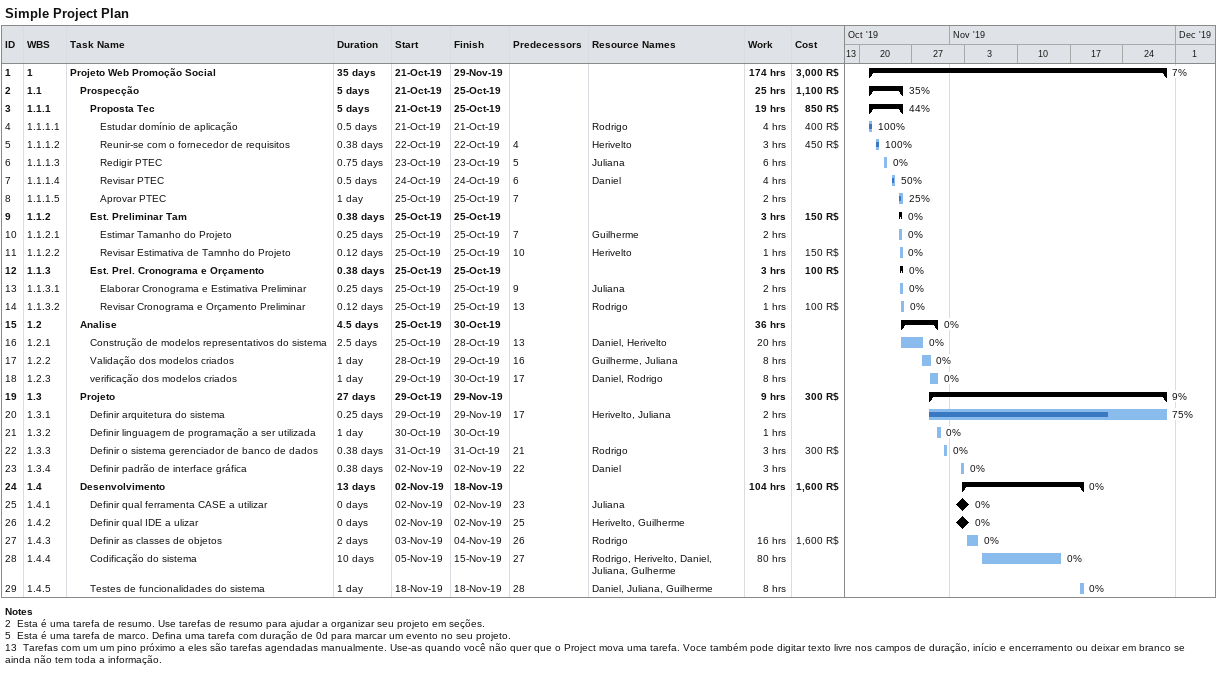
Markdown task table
Simple Project Plan

| ID | WBS | Task | Duration | Start | Finish | Predecessors | Resources | % complete | Work (h) | Cost (R$) |
|---|---|---|---|---|---|---|---|---|---|---|
| 1 | 1 | **Projeto Web Promoção Social** | 35d | 2019-10-21 | 2019-11-29 |  |  | 7 | 174 | 3000 |
| 2 | 1.1 | **Prospecção** | 5d | 2019-10-21 | 2019-10-25 |  |  | 35 | 25 | 1100 |
| 3 | 1.1.1 | **Proposta Tec** | 5d | 2019-10-21 | 2019-10-25 |  |  | 44 | 19 | 850 |
| 4 | 1.1.1.1 | Estudar domínio de aplicação | 0.5d | 2019-10-21 | 2019-10-21 |  | Rodrigo | 100 | 4 | 400 |
| 5 | 1.1.1.2 | Reunir-se com o fornecedor de requisitos | 0.38d | 2019-10-22 | 2019-10-22 | 4 | Herivelto | 100 | 3 | 450 |
| 6 | 1.1.1.3 | Redigir PTEC | 0.75d | 2019-10-23 | 2019-10-23 | 5 | Juliana | 0 | 6 |  |
| 7 | 1.1.1.4 | Revisar PTEC | 0.5d | 2019-10-24 | 2019-10-24 | 6 | Daniel | 50 | 4 |  |
| 8 | 1.1.1.5 | Aprovar PTEC | 1d | 2019-10-25 | 2019-10-25 | 7 |  | 25 | 2 |  |
| 9 | 1.1.2 | **Est. Preliminar Tam** | 0.38d | 2019-10-25 | 2019-10-25 |  |  | 0 | 3 | 150 |
| 10 | 1.1.2.1 | Estimar Tamanho do Projeto | 0.25d | 2019-10-25 | 2019-10-25 | 7 | Guilherme | 0 | 2 |  |
| 11 | 1.1.2.2 | Revisar Estimativa de Tamnho do Projeto | 0.12d | 2019-10-25 | 2019-10-25 | 10 | Herivelto | 0 | 1 | 150 |
| 12 | 1.1.3 | **Est. Prel. Cronograma e Orçamento** | 0.38d | 2019-10-25 | 2019-10-25 |  |  | 0 | 3 | 100 |
| 13 | 1.1.3.1 | Elaborar Cronograma e Estimativa Preliminar | 0.25d | 2019-10-25 | 2019-10-25 | 9 | Juliana | 0 | 2 |  |
| 14 | 1.1.3.2 | Revisar Cronograma e Orçamento Preliminar | 0.12d | 2019-10-25 | 2019-10-25 | 13 | Rodrigo | 0 | 1 | 100 |
| 15 | 1.2 | **Analise** | 4.5d | 2019-10-25 | 2019-10-30 |  |  | 0 | 36 |  |
| 16 | 1.2.1 | Construção de modelos representativos do sistema | 2.5d | 2019-10-25 | 2019-10-28 | 13 | Daniel, Herivelto | 0 | 20 |  |
| 17 | 1.2.2 | Validação dos modelos criados | 1d | 2019-10-28 | 2019-10-29 | 16 | Guilherme, Juliana | 0 | 8 |  |
| 18 | 1.2.3 | verificação dos modelos criados | 1d | 2019-10-29 | 2019-10-30 | 17 | Daniel, Rodrigo | 0 | 8 |  |
| 19 | 1.3 | **Projeto** | 27d | 2019-10-29 | 2019-11-29 |  |  | 9 | 9 | 300 |
| 20 | 1.3.1 | Definir arquitetura do sistema | 0.25d | 2019-10-29 | 2019-11-29 | 17 | Herivelto, Juliana | 75 | 2 |  |
| 21 | 1.3.2 | Definir linguagem de programação a ser utilizada | 1d | 2019-10-30 | 2019-10-30 |  |  | 0 | 1 |  |
| 22 | 1.3.3 | Definir o sistema gerenciador de banco de dados | 0.38d | 2019-10-31 | 2019-10-31 | 21 | Rodrigo | 0 | 3 | 300 |
| 23 | 1.3.4 | Definir padrão de interface gráfica | 0.38d | 2019-11-02 | 2019-11-02 | 22 | Daniel | 0 | 3 |  |
| 24 | 1.4 | **Desenvolvimento** | 13d | 2019-11-02 | 2019-11-18 |  |  | 0 | 104 | 1600 |
| 25 | 1.4.1 | Definir qual ferramenta CASE a utilizar | 0d | 2019-11-02 | 2019-11-02 | 23 | Juliana | 0 |  |  |
| 26 | 1.4.2 | Definir qual IDE a ulizar | 0d | 2019-11-02 | 2019-11-02 | 25 | Herivelto, Guilherme | 0 |  |  |
| 27 | 1.4.3 | Definir as classes de objetos | 2d | 2019-11-03 | 2019-11-04 | 26 | Rodrigo | 0 | 16 | 1600 |
| 28 | 1.4.4 | Codificação do sistema | 10d | 2019-11-05 | 2019-11-15 | 27 | Rodrigo, Herivelto, Daniel, Juliana, Gulherme | 0 | 80 |  |
| 29 | 1.4.5 | Testes de funcionalidades do sistema | 1d | 2019-11-18 | 2019-11-18 | 28 | Daniel, Juliana, Guilherme | 0 | 8 |  |

Notes
- 2: Esta é uma tarefa de resumo. Use tarefas de resumo para ajudar a organizar seu projeto em seções.
- 5: Esta é uma tarefa de marco. Defina uma tarefa com duração de 0d para marcar um evento no seu projeto.
- 13: Tarefas com um um pino próximo a eles são tarefas agendadas manualmente. Use-as quando você não quer que o Project mova uma tarefa. Voce também pode digitar texto livre nos campos de duração, início e encerramento ou deixar em branco se ainda não tem toda a informação.
